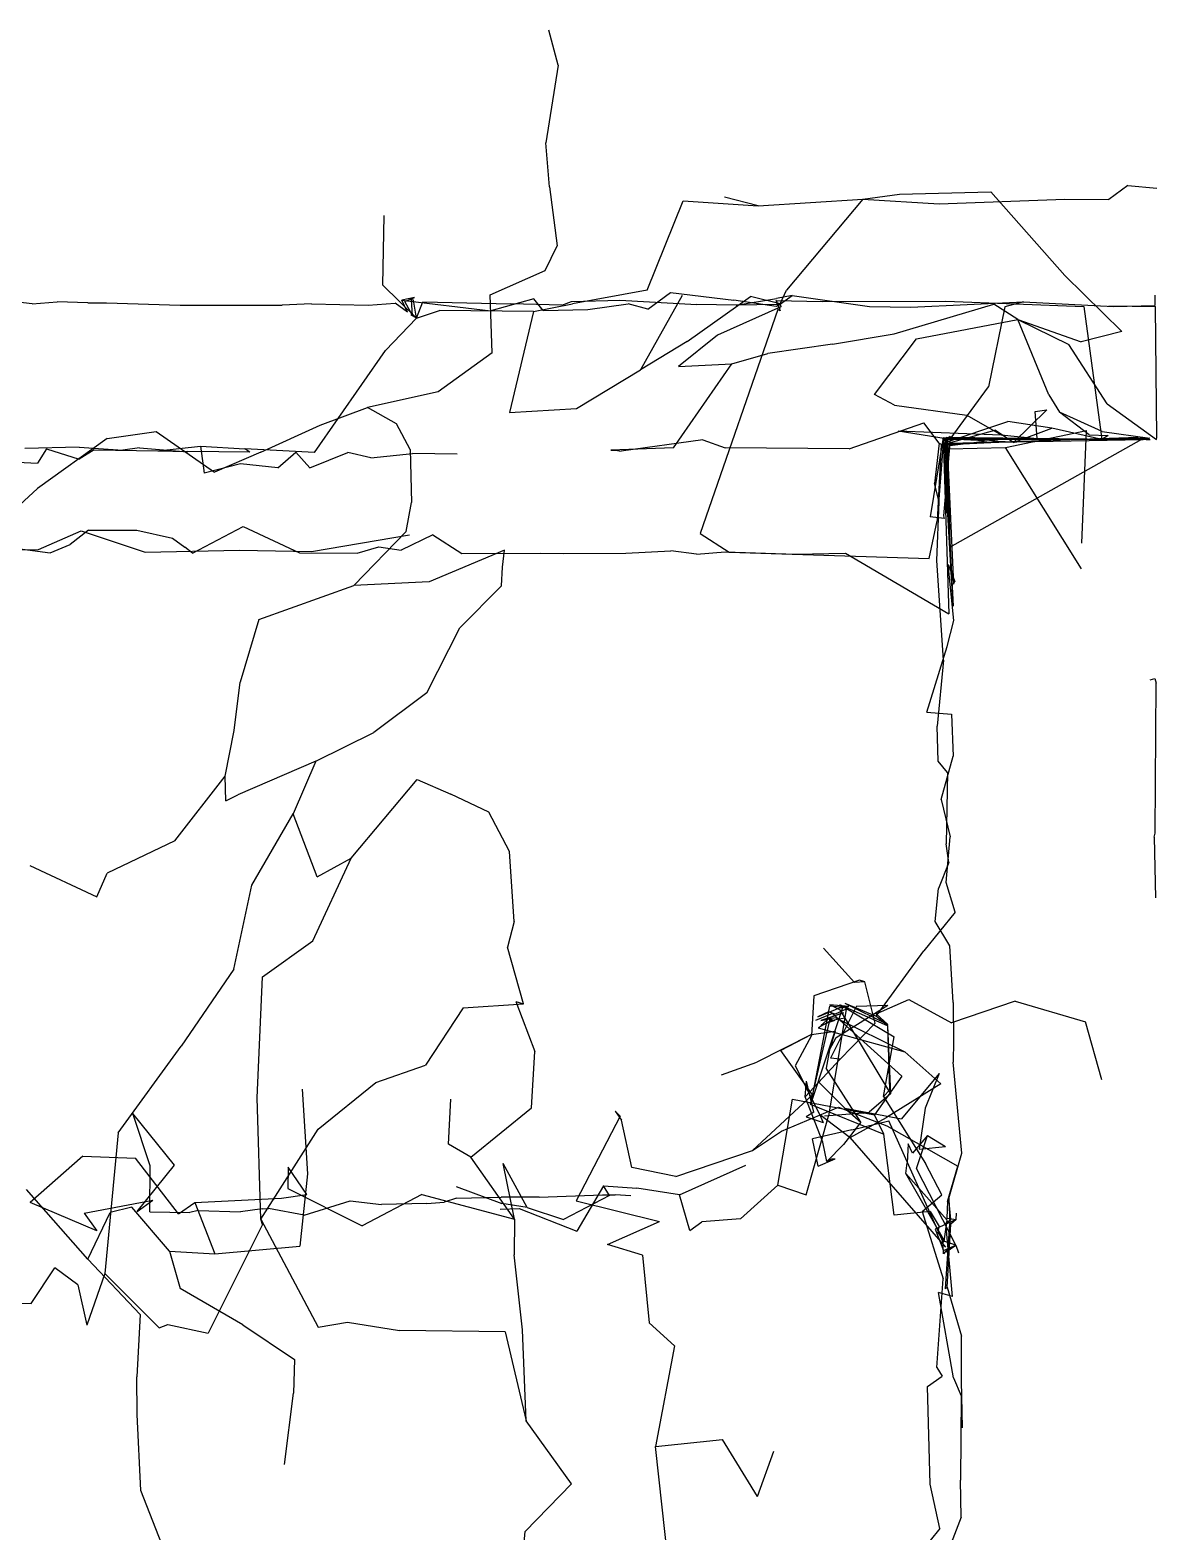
# Model space of a CAD drawing. Extents: x -23.68 to -18.89, y 7.35 to 15.59.
# Drawn here: x -21.396 to -18.888, y 12.233 to 15.575 of the extents above; entities that cross this region are included whole.
import ezdxf

# ---------------------------------------------------------------- set-up
doc = ezdxf.new("R2010")
doc.units = 0

msp = doc.modelspace()

# ---------------------------------------------------------------- linework, layer by layer
at = {"layer": 'SKELETON'}
for p, q in [((-20.221001, 15.497, 2.877), (-20.242001, 15.575, 2.823)), ((-20.221001, 15.497, 2.877), (-20.247999, 15.324, 2.844)), ((-20.24, 15.226, 2.833), (-20.247999, 15.324, 2.844)), ((-20.24, 15.226, 2.833), (-20.223, 15.095, 2.828)), ((-19.542999, 15.199, -1.509), (-19.461, 15.21, -1.522)), ((-19.461, 15.21, -1.522), (-19.257999, 15.215, -1.527)), ((-19.093, 15.029, -1.487), (-19.257999, 15.215, -1.527)), ((-18.952999, 15.229, -1.531), (-18.995001, 15.198, -1.501)), ((-18.952999, 15.229, -1.531), (-18.888, 15.223, -1.529)), ((-20.023001, 14.996, -1.501), (-19.943001, 15.195, -1.561)), ((-19.943001, 15.195, -1.561), (-19.775999, 15.184, -1.509)), ((-19.775999, 15.184, -1.509), (-19.851, 15.203, -1.557)), ((-19.775999, 15.184, -1.509), (-19.542999, 15.199, -1.509)), ((-19.542999, 15.199, -1.509), (-19.712999, 14.996, -1.498)), ((-19.542999, 15.199, -1.509), (-19.372999, 15.188, -1.507)), ((-19.372999, 15.188, -1.507), (-19.093, 15.199, -1.5)), ((-19.093, 15.199, -1.5), (-18.995001, 15.198, -1.501)), ((-20.611, 15.007, -1.507), (-20.608, 15.162, -1.51)), ((-20.25, 15.04, 2.855), (-20.223, 15.095, 2.828)), ((-20.372, 14.986, 2.921), (-20.25, 15.04, 2.855)), ((-20.611, 15.007, -1.507), (-20.535999, 14.934, -1.239)), ((-19.093, 15.029, -1.487), (-18.966, 14.904, -1.49)), ((-20.541, 14.98, -0.636), (-20.569, 14.974, -0.508)), ((-20.556, 14.947, -0.42), (-20.569, 14.974, -0.508)), ((-20.569, 14.974, -0.508), (-20.371, 14.95, -0.352)), ((-20.562, 14.971, -0.674), (-20.541, 14.98, -0.636)), ((-20.545, 14.94, -0.751), (-20.547001, 14.975, -0.88)), ((-20.542999, 14.974, -0.948), (-20.547001, 14.975, -0.88)), ((-20.535999, 14.934, -1.239), (-20.542999, 14.974, -0.948)), ((-20.368, 14.857, 2.921), (-20.372, 14.986, 2.921)), ((-20.275, 14.977, -0.361), (-20.371, 14.95, -0.352)), ((-20.254, 14.951, -0.351), (-20.275, 14.977, -0.361)), ((-20.191, 14.971, -0.843), (-20.084, 14.974, -0.852)), ((-20.023001, 14.996, -1.501), (-20.188999, 14.966, -1.493)), ((-20.084, 14.974, -0.852), (-19.912001, 14.964, -0.826)), ((-19.945, 14.984, -1.5), (-20.038, 14.819, -1.483)), ((-20.021, 14.954, -0.342), (-19.971001, 14.991, -0.331)), ((-19.971001, 14.991, -0.331), (-19.83, 14.974, -0.317)), ((-19.934, 14.882, -1.482), (-19.792999, 14.982, -1.482)), ((-19.736, 14.96, -0.325), (-19.83, 14.974, -0.317)), ((-19.825001, 14.963, -0.826), (-19.735001, 14.978, -0.659)), ((-19.726999, 14.966, -1.325), (-19.792999, 14.982, -1.482)), ((-19.733, 14.964, -1.07), (-19.736, 14.973, -0.883)), ((-19.736, 14.973, -0.883), (-19.726999, 14.95, -0.794)), ((-19.736, 14.973, -0.883), (-19.632999, 14.971, -0.824)), ((-19.700001, 14.984, -0.497), (-19.735001, 14.978, -0.659)), ((-19.731001, 14.962, -0.369), (-19.700001, 14.984, -0.497)), ((-19.726999, 14.966, -1.325), (-19.712999, 14.996, -1.498)), ((-19.700001, 14.984, -0.497), (-19.528, 14.96, -0.348)), ((-18.893, 14.985, -0.314), (-18.893, 14.962, -0.326)), ((-21.392, 14.966, -0.53), (-21.437, 14.971, -0.523)), ((-21.392, 14.966, -0.53), (-21.336, 14.97, -0.522)), ((-21.268, 14.968, -0.523), (-21.336, 14.97, -0.522)), ((-21.268, 14.968, -0.523), (-21.226, 14.968, -0.527)), ((-21.226, 14.968, -0.527), (-21.062, 14.963, -0.508)), ((-21.062, 14.963, -0.508), (-20.995001, 14.963, -0.502)), ((-20.995001, 14.963, -0.502), (-20.834999, 14.963, -0.469)), ((-20.77, 14.966, -0.469), (-20.834999, 14.963, -0.469)), ((-20.77, 14.966, -0.469), (-20.643999, 14.963, -0.442)), ((-20.643999, 14.963, -0.442), (-20.584, 14.967, -0.395)), ((-20.556, 14.947, -0.42), (-20.584, 14.967, -0.395)), ((-20.545, 14.94, -0.751), (-20.562, 14.971, -0.674)), ((-20.535999, 14.934, -1.239), (-20.549, 14.941, -1.094)), ((-20.535999, 14.934, -1.239), (-20.521999, 14.97, -1.04)), ((-20.535999, 14.934, -1.239), (-20.485001, 14.951, -1.503)), ((-20.521999, 14.97, -1.04), (-20.326, 14.966, -0.853)), ((-20.275999, 14.949, -1.492), (-20.485001, 14.951, -1.503)), ((-20.275999, 14.949, -1.492), (-20.329, 14.724, -1.483)), ((-20.212999, 14.963, -0.83), (-20.326, 14.966, -0.853)), ((-20.275999, 14.949, -1.492), (-20.188999, 14.966, -1.493)), ((-20.254, 14.951, -0.351), (-20.155001, 14.953, -0.352)), ((-20.212999, 14.963, -0.83), (-20.191, 14.971, -0.843)), ((-20.155001, 14.953, -0.352), (-20.065001, 14.966, -0.322)), ((-20.021, 14.954, -0.342), (-20.065001, 14.966, -0.322)), ((-19.825001, 14.963, -0.826), (-19.912001, 14.964, -0.826)), ((-19.732, 14.953, -0.658), (-19.905001, 14.455, -0.597)), ((-19.725, 14.959, -1.422), (-19.865999, 14.896, -1.495)), ((-19.733, 14.964, -1.07), (-19.825001, 14.963, -0.826)), ((-19.731001, 14.962, -0.369), (-19.736, 14.96, -0.325)), ((-19.726999, 14.966, -1.325), (-19.733, 14.964, -1.07)), ((-19.726999, 14.955, -1.178), (-19.733, 14.964, -1.07)), ((-19.726999, 14.95, -0.794), (-19.732, 14.953, -0.658)), ((-19.726999, 14.966, -1.325), (-19.725, 14.959, -1.422)), ((-19.632999, 14.971, -0.824), (-19.358, 14.972, -0.822)), ((-19.528, 14.96, -0.348), (-19.436001, 14.958, -0.34)), ((-19.473, 14.899, -1.48), (-19.250999, 14.965, -1.491)), ((-19.436001, 14.958, -0.34), (-19.184999, 14.97, -0.318)), ((-19.358, 14.972, -0.822), (-19.051001, 14.96, -0.827)), ((-19.226999, 14.959, -0.339), (-19.263, 14.781, -0.382)), ((-19.198, 14.931, -1.483), (-19.250999, 14.965, -1.491)), ((-19.184999, 14.97, -0.318), (-19.226999, 14.959, -0.339)), ((-19.184999, 14.97, -0.318), (-18.985001, 14.96, -0.333)), ((-19.051001, 14.96, -0.827), (-19.011, 14.664, -0.818)), ((-18.995001, 14.961, -0.824), (-18.891001, 14.96, -0.825)), ((-18.985001, 14.96, -0.333), (-18.893, 14.962, -0.326)), ((-18.888, 14.668, -0.992), (-18.891001, 14.96, -0.825)), ((-20.535999, 14.934, -1.239), (-20.605, 14.862, -1.489)), ((-19.423, 14.888, -1.487), (-19.198, 14.931, -1.483)), ((-19.129, 14.763, -1.452), (-19.198, 14.931, -1.483)), ((-19.198, 14.931, -1.483), (-19.084, 14.875, -1.486)), ((-19.198, 14.931, -1.483), (-19.056999, 14.881, -1.481)), ((-19.934, 14.882, -1.482), (-20.038, 14.819, -1.483)), ((-19.865999, 14.896, -1.495), (-19.952999, 14.826, -1.485)), ((-19.610001, 14.876, -1.475), (-19.754, 14.855, -1.48)), ((-19.610001, 14.876, -1.475), (-19.473, 14.899, -1.48)), ((-19.517, 14.764, -1.446), (-19.423, 14.888, -1.487)), ((-18.999001, 14.743, -1.434), (-19.084, 14.875, -1.486)), ((-18.966, 14.904, -1.49), (-19.056999, 14.881, -1.481)), ((-20.763, 14.635, -1.503), (-20.605, 14.862, -1.489)), ((-20.368, 14.857, 2.921), (-20.488001, 14.77, 3.049)), ((-19.834, 14.832, -1.486), (-19.754, 14.855, -1.48)), ((-20.18, 14.733, -1.483), (-20.038, 14.819, -1.483)), ((-19.964001, 14.645, -1.451), (-19.834, 14.832, -1.486)), ((-19.952999, 14.826, -1.485), (-19.834, 14.832, -1.486)), ((-19.348, 14.665, -0.242), (-19.263, 14.781, -0.382)), ((-20.488001, 14.77, 3.049), (-20.645, 14.735, 3.114)), ((-19.472, 14.74, -1.46), (-19.517, 14.764, -1.446)), ((-19.472, 14.74, -1.46), (-19.311001, 14.718, -1.426)), ((-19.129, 14.763, -1.452), (-19.105, 14.725, -1.278)), ((-18.999001, 14.743, -1.434), (-18.889, 14.664, -1.263)), ((-20.750999, 14.696, 3.11), (-20.645, 14.735, 3.114)), ((-20.580999, 14.699, 3.051), (-20.645, 14.735, 3.114)), ((-20.329, 14.724, -1.483), (-20.18, 14.733, -1.483)), ((-19.311001, 14.718, -1.426), (-19.235001, 14.674, -1.375)), ((-19.207001, 14.657, -0.862), (-19.132999, 14.73, -1.027)), ((-19.159, 14.726, -1.133), (-19.132999, 14.73, -1.027)), ((-19.155001, 14.666, -1.238), (-19.159, 14.726, -1.133)), ((-19.039, 14.674, -1.188), (-19.105, 14.725, -1.278)), ((-19.01, 14.682, -1.208), (-19.105, 14.725, -1.278)), ((-21.225, 14.666, 3.228), (-21.115999, 14.682, 3.213)), ((-21.115999, 14.682, 3.213), (-20.986, 14.591, 3.189)), ((-20.882999, 14.636, 3.18), (-20.750999, 14.696, 3.11)), ((-20.549999, 14.642, 3.053), (-20.580999, 14.699, 3.051)), ((-19.573, 14.643, -1.121), (-19.407, 14.701, -0.979)), ((-19.464001, 14.683, -1.443), (-19.235001, 14.674, -1.375)), ((-19.464001, 14.683, -1.443), (-19.357, 14.666, -1.32)), ((-19.372999, 14.656, -0.98), (-19.407, 14.701, -0.979)), ((-19.365999, 14.652, -0.802), (-19.249001, 14.685, -0.759)), ((-19.364, 14.656, -0.485), (-19.219999, 14.704, -0.608)), ((-19.207001, 14.657, -0.862), (-19.249001, 14.685, -0.759)), ((-19.235001, 14.674, -1.375), (-19.155001, 14.666, -1.238)), ((-19.225, 14.646, 4.003), (-19.045, 14.684, 4.043)), ((-19.122, 14.689, -0.762), (-19.219999, 14.704, -0.608)), ((-19.207001, 14.657, -0.862), (-19.122, 14.689, -0.762)), ((-19.011, 14.664, -0.818), (-19.122, 14.689, -0.762)), ((-19.055, 14.433, 4.533), (-19.045, 14.684, 4.043)), ((-19.039, 14.674, -1.188), (-18.997, 14.673, -1.049)), ((-18.997, 14.673, -1.049), (-19.011, 14.664, -0.818)), ((-19.01, 14.682, -1.208), (-18.903999, 14.667, -0.992)), ((-21.287001, 14.647, -1.498), (-21.408001, 14.644, -1.478)), ((-21.225, 14.666, 3.228), (-21.379999, 14.555, 3.236)), ((-21.360001, 14.643, -1.127), (-21.379999, 14.611, -1.119)), ((-21.360001, 14.643, -1.127), (-21.287001, 14.62, -1.118)), ((-21.287001, 14.647, -1.498), (-21.190001, 14.64, -1.48)), ((-21.254, 14.641, -1.138), (-21.287001, 14.62, -1.118)), ((-21.254, 14.641, -1.138), (-21.112, 14.639, -1.126)), ((-21.153, 14.645, -1.497), (-21.190001, 14.64, -1.48)), ((-21.153, 14.645, -1.497), (-21.055, 14.637, -1.471)), ((-21.112, 14.639, -1.126), (-21.017, 14.649, -1.15)), ((-21.112, 14.639, -1.126), (-21.045, 14.637, -1.482)), ((-21.017, 14.649, -1.15), (-21.009001, 14.589, -1.118)), ((-21.017, 14.649, -1.15), (-20.917999, 14.643, -1.481)), ((-20.907, 14.636, -1.512), (-20.917999, 14.643, -1.481)), ((-20.763, 14.635, -1.503), (-20.917999, 14.643, -1.481)), ((-20.549999, 14.642, 3.053), (-20.547001, 14.524, 3.072)), ((-19.964001, 14.645, -1.451), (-20.104, 14.64, -1.153)), ((-20.104, 14.64, -1.153), (-20.093, 14.64, -1.153)), ((-20.093, 14.64, -1.153), (-20.080999, 14.638, -1.121)), ((-19.899, 14.663, -1.124), (-20.080999, 14.638, -1.121)), ((-19.899, 14.663, -1.124), (-19.849001, 14.645, -1.138)), ((-19.573, 14.643, -1.121), (-19.849001, 14.645, -1.138)), ((-19.364, 14.668, 0.474), (-19.393, 14.492, 0.007)), ((-19.372999, 14.656, -0.98), (-19.382999, 14.566, -1.124)), ((-19.364, 14.656, -0.485), (-19.377001, 14.483, -0.392)), ((-19.368, 14.652, -0.391), (-19.377001, 14.483, -0.392)), ((-19.372999, 14.656, -0.98), (-19.365999, 14.652, -0.802)), ((-19.368, 14.652, -0.391), (-19.226, 14.659, -0.374)), ((-19.364, 14.668, 0.474), (-19.365, 14.661, 0.841)), ((-19.362, 14.667, 1.645), (-19.365, 14.665, 1.757)), ((-19.365, 14.665, 1.757), (-19.364, 14.656, 1.891)), ((-19.364, 14.668, 0.474), (-19.351, 14.276, 0.142)), ((-19.364, 14.668, 0.474), (-18.903, 14.664, 0.909)), ((-19.364, 14.668, 0.474), (-19.357, 14.5, 0.229)), ((-19.364, 14.666, 1.588), (-19.362, 14.667, 1.645)), ((-19.364, 14.656, 1.891), (-19.362, 14.654, 2.058)), ((-19.348, 14.665, -0.242), (-19.363001, 14.494, -0.135)), ((-19.363001, 14.664, 2.72), (-18.922001, 14.665, 2.657)), ((-19.341999, 14.293, 2.468), (-19.363001, 14.664, 2.72)), ((-19.363001, 14.663, 0.208), (-19.357, 14.5, 0.229)), ((-19.362, 14.654, 2.058), (-18.93, 14.669, 1.868)), ((-19.362, 14.667, 1.645), (-18.906, 14.665, 1.246)), ((-19.362, 14.654, 2.058), (-19.360001, 14.651, 2.178)), ((-19.357, 14.658, 3.23), (-19.361, 14.663, 3.36)), ((-19.361, 14.663, 3.36), (-19.356001, 14.661, 3.448)), ((-19.360001, 14.651, 2.178), (-19.356001, 14.669, 2.261)), ((-19.360001, 14.656, 2.391), (-18.919001, 14.664, 2.254)), ((-19.360001, 14.656, 2.391), (-19.341999, 14.293, 2.468)), ((-19.358, 14.664, 2.971), (-19.348, 14.671, 3.108)), ((-19.358, 14.664, 2.971), (-19.349001, 14.424, 2.829)), ((-19.348, 14.671, 3.108), (-19.357, 14.658, 3.23)), ((-19.356001, 14.669, 2.261), (-18.919001, 14.664, 2.254)), ((-19.356001, 14.661, 3.448), (-19.355, 14.65, 3.565)), ((-19.355, 14.65, 3.565), (-19.219, 14.667, 3.316)), ((-19.355, 14.65, 3.565), (-19.351, 14.643, 3.912)), ((-19.355, 14.65, 3.565), (-19.341, 14.342, 3.5)), ((-19.354, 14.666, 2.86), (-19.349001, 14.424, 2.829)), ((-19.351, 14.643, 3.912), (-19.225, 14.646, 4.003)), ((-19.349001, 14.424, 2.829), (-18.922001, 14.665, 2.657)), ((-19.226, 14.659, -0.374), (-19.348, 14.665, -0.242)), ((-19.056, 14.376, 4.129), (-19.225, 14.646, 4.003)), ((-18.903999, 14.667, -0.992), (-19.011, 14.664, -0.818)), ((-18.912001, 14.664, 0.973), (-18.903, 14.664, 0.909)), ((-18.889, 14.664, -1.263), (-18.888, 14.668, -0.992)), ((-21.476, 14.616, -1.119), (-21.379999, 14.611, -1.119)), ((-21.055, 14.637, -1.471), (-21.045, 14.637, -1.482)), ((-20.907, 14.636, -1.512), (-21.045, 14.637, -1.482)), ((-20.927999, 14.61, -1.118), (-21.009001, 14.589, -1.118)), ((-20.882999, 14.636, 3.18), (-20.986, 14.591, 3.189)), ((-20.844999, 14.601, -1.112), (-20.927999, 14.61, -1.118)), ((-20.844999, 14.601, -1.112), (-20.805, 14.636, -1.131)), ((-20.805, 14.636, -1.131), (-20.774, 14.601, -1.118)), ((-20.774, 14.601, -1.118), (-20.688999, 14.635, -1.143)), ((-20.638, 14.623, -1.112), (-20.688999, 14.635, -1.143)), ((-20.638, 14.623, -1.112), (-20.545, 14.633, -1.123)), ((-20.445999, 14.631, -1.138), (-20.545, 14.633, -1.123)), ((-21.518, 14.428, 3.228), (-21.379999, 14.555, 3.236)), ((-19.372999, 14.525, -1.111), (-19.382999, 14.566, -1.124)), ((-20.559, 14.459, 3.084), (-20.547001, 14.524, 3.072)), ((-19.378, 14.395, -1.117), (-19.372999, 14.525, -1.111)), ((-19.395, 14.399, -0.464), (-19.377001, 14.483, -0.392)), ((-19.362, 14.488, -0.039), (-19.393, 14.492, 0.007)), ((-19.363001, 14.494, -0.135), (-19.362, 14.488, -0.039)), ((-21.378, 14.419, -0.597), (-21.283001, 14.461, -0.565)), ((-21.266001, 14.462, -0.02), (-21.306999, 14.43, -0.057)), ((-21.283001, 14.461, -0.565), (-21.139999, 14.413, -0.584)), ((-21.266001, 14.462, -0.02), (-21.159, 14.462, -0.033)), ((-21.159, 14.462, -0.033), (-21.079, 14.444, -0.052)), ((-21.079, 14.444, -0.052), (-21.052, 14.424, -0.055)), ((-21.035, 14.411, -0.023), (-20.922001, 14.47, -0.032)), ((-20.922001, 14.47, -0.032), (-20.797001, 14.412, -0.037)), ((-20.77, 14.415, -0.594), (-20.552, 14.452, -0.556)), ((-20.559, 14.459, 3.084), (-20.676001, 14.339, 3.125)), ((-20.5, 14.452, -0.006), (-20.57, 14.418, -0.052)), ((-20.5, 14.452, -0.006), (-20.434999, 14.41, -0.031)), ((-19.905001, 14.455, -0.597), (-19.84, 14.413, -0.57)), ((-21.521999, 14.418, -0.595), (-21.378, 14.419, -0.597)), ((-21.500999, 14.431, -0.058), (-21.351999, 14.412, -0.025)), ((-21.351999, 14.412, -0.025), (-21.306999, 14.43, -0.057)), ((-21.139999, 14.413, -0.584), (-20.93, 14.418, -0.595)), ((-21.035, 14.411, -0.023), (-21.052, 14.424, -0.055)), ((-20.93, 14.418, -0.595), (-20.77, 14.415, -0.594)), ((-20.797001, 14.412, -0.037), (-20.667999, 14.411, -0.038)), ((-20.667999, 14.411, -0.038), (-20.620001, 14.425, -0.056)), ((-20.620001, 14.425, -0.056), (-20.57, 14.418, -0.052)), ((-20.34, 14.418, 2.985), (-20.507999, 14.347, 3.062)), ((-20.434999, 14.41, -0.031), (-20.261, 14.411, -0.024)), ((-20.344999, 14.38, 2.916), (-20.34, 14.418, 2.985)), ((-20.261, 14.411, -0.024), (-20.209999, 14.41, -0.039)), ((-20.209999, 14.41, -0.039), (-20.07, 14.411, -0.023)), ((-20.07, 14.411, -0.023), (-19.969999, 14.416, -0.052)), ((-19.913, 14.409, -0.031), (-19.969999, 14.416, -0.052)), ((-19.913, 14.409, -0.031), (-19.849001, 14.414, -0.052)), ((-19.849001, 14.414, -0.052), (-19.691999, 14.409, -0.031)), ((-19.84, 14.413, -0.57), (-19.395, 14.399, -0.464)), ((-19.691999, 14.409, -0.031), (-19.580999, 14.411, -0.022)), ((-19.580999, 14.411, -0.022), (-19.351, 14.276, 0.142)), ((-20.347, 14.338, 2.917), (-20.344999, 14.38, 2.916)), ((-19.363001, 14.173, -1.112), (-19.378, 14.395, -1.117)), ((-19.34, 14.261, 3.989), (-19.353001, 14.386, 4.013)), ((-19.353001, 14.386, 4.013), (-19.337999, 14.348, 3.886)), ((-20.886999, 14.263, 3.189), (-20.676001, 14.339, 3.125)), ((-20.507999, 14.347, 3.062), (-20.676001, 14.339, 3.125)), ((-20.347, 14.338, 2.917), (-20.440001, 14.245, 3.045)), ((-19.341, 14.342, 3.5), (-19.337999, 14.348, 3.886)), ((-20.886999, 14.263, 3.189), (-20.929001, 14.124, 3.204)), ((-20.513, 14.1, 3.066), (-20.440001, 14.245, 3.045)), ((-19.355, 14.203, 4.012), (-19.34, 14.261, 3.989)), ((-19.4, 14.057, 4.01), (-19.355, 14.203, 4.012)), ((-19.363001, 14.173, -1.112), (-19.377001, 14.026, -1.114)), ((-20.941999, 14.016, 3.199), (-20.929001, 14.124, 3.204)), ((-18.903, 14.129, -1.463), (-18.893, 14.132, -1.383)), ((-18.893, 14.132, -1.383), (-18.889999, 14.122, -1.301)), ((-18.892, 13.788, -1.237), (-18.889999, 14.122, -1.301)), ((-20.513, 14.1, 3.066), (-20.631001, 14.012, 3.111)), ((-19.4, 14.057, 4.01), (-19.344999, 14.053, 4.013)), ((-19.344999, 14.053, 4.013), (-19.341999, 13.959, 3.833)), ((-20.962, 13.915, 3.202), (-20.941999, 14.016, 3.199)), ((-20.76, 13.948, 3.156), (-20.631001, 14.012, 3.111)), ((-19.375, 13.948, -1.114), (-19.377001, 14.026, -1.114)), ((-20.76, 13.948, 3.156), (-20.934, 13.873, 3.196)), ((-20.76, 13.948, 3.156), (-20.811001, 13.831, 3.169)), ((-19.354, 13.923, -1.096), (-19.375, 13.948, -1.114)), ((-19.368, 13.863, 4.025), (-19.341999, 13.959, 3.833)), ((-21.073999, 13.771, 3.254), (-20.962, 13.915, 3.202)), ((-20.961, 13.86, 3.204), (-20.962, 13.915, 3.202)), ((-20.681999, 13.732, 3.136), (-20.535, 13.907, 3.077)), ((-20.535, 13.907, 3.077), (-20.459999, 13.875, 3.058)), ((-19.354, 13.923, -1.096), (-19.357, 13.764, -1.11)), ((-20.961, 13.86, 3.204), (-20.934, 13.873, 3.196)), ((-20.375, 13.835, 3.002), (-20.459999, 13.875, 3.058)), ((-19.368, 13.863, 4.025), (-19.348, 13.78, 3.8)), ((-20.903, 13.672, 3.18), (-20.811001, 13.831, 3.169)), ((-20.757, 13.691, 3.113), (-20.811001, 13.831, 3.169)), ((-20.329, 13.747, 2.924), (-20.375, 13.835, 3.002)), ((-21.073999, 13.771, 3.254), (-21.225, 13.699, 3.19)), ((-19.357, 13.678, 4.021), (-19.348, 13.78, 3.8)), ((-18.893999, 13.779, -1.237), (-18.892, 13.788, -1.237)), ((-18.893999, 13.779, -1.237), (-18.891001, 13.644, -1.455)), ((-20.319, 13.591, 2.881), (-20.329, 13.747, 2.924)), ((-19.351, 13.723, -1.101), (-19.357, 13.764, -1.11)), ((-21.396999, 13.716, 3.248), (-21.247999, 13.646, 3.232)), ((-20.767, 13.548, 3.155), (-20.681999, 13.732, 3.136)), ((-20.757, 13.691, 3.113), (-20.681999, 13.732, 3.136)), ((-19.351, 13.723, -1.101), (-19.374001, 13.665, -1.113)), ((-21.247999, 13.646, 3.232), (-21.225, 13.699, 3.19)), ((-20.943001, 13.485, 3.202), (-20.903, 13.672, 3.18)), ((-19.337, 13.612, 3.941), (-19.357, 13.678, 4.021)), ((-19.382, 13.591, -1.113), (-19.374001, 13.665, -1.113)), ((-19.337, 13.612, 3.941), (-19.407, 13.526, 4.011)), ((-20.319, 13.591, 2.881), (-20.334, 13.534, 2.912)), ((-19.349001, 13.537, -1.108), (-19.382, 13.591, -1.113)), ((-20.879, 13.468, 3.181), (-20.767, 13.548, 3.155)), ((-19.341999, 13.411, -1.066), (-19.349001, 13.537, -1.108)), ((-20.298, 13.408, 2.968), (-20.334, 13.534, 2.912)), ((-19.561001, 13.456, 0.825), (-19.629999, 13.532, 0.756)), ((-19.513, 13.381, 4.118), (-19.407, 13.526, 4.011)), ((-20.943001, 13.485, 3.202), (-21.059999, 13.314, 3.213)), ((-20.891001, 13.199, 3.181), (-20.879, 13.468, 3.181)), ((-19.549999, 13.461, 0.928), (-19.652, 13.426, 1.041)), ((-19.538, 13.457, 0.747), (-19.561001, 13.456, 0.825)), ((-19.538, 13.457, 0.747), (-19.549999, 13.461, 0.928)), ((-19.514999, 13.365, 0.665), (-19.538, 13.457, 0.747)), ((-20.431999, 13.399, 3.033), (-20.298, 13.408, 2.968)), ((-20.315001, 13.413, 2.896), (-20.273001, 13.302, 2.963)), ((-20.315001, 13.413, 2.896), (-20.298, 13.408, 2.968)), ((-19.658001, 13.187, 3.699), (-19.615999, 13.403, 3.726)), ((-19.652, 13.426, 1.041), (-19.657, 13.338, 1.242)), ((-19.573999, 13.402, 3.328), (-19.615999, 13.406, 3.449)), ((-19.594, 13.395, 3.474), (-19.615999, 13.406, 3.449)), ((-19.583, 13.4, 3.806), (-19.615999, 13.403, 3.726)), ((-19.556999, 13.403, 0.229), (-19.615, 13.287, 0.396)), ((-19.601999, 13.333, 0.055), (-19.487, 13.405, 0.166)), ((-19.594999, 13.399, 3.227), (-19.573999, 13.402, 3.328)), ((-19.488001, 13.359, 3.466), (-19.594, 13.406, 3.615)), ((-19.594, 13.406, 3.615), (-19.587, 13.4, 3.643)), ((-19.583, 13.41, 4.204), (-19.487, 13.362, 4.277)), ((-19.583, 13.41, 4.204), (-19.513, 13.381, 4.118)), ((-19.556999, 13.403, 0.229), (-19.487, 13.405, 0.166)), ((-19.513, 13.386, 4.326), (-19.440001, 13.418, 4.4)), ((-19.440001, 13.418, 4.4), (-19.344999, 13.366, 4.515)), ((-19.204, 13.414, 4.429), (-19.344999, 13.366, 4.515)), ((-19.341999, 13.411, -1.066), (-19.341, 13.326, -1.002)), ((-19.204, 13.414, 4.429), (-19.047001, 13.368, 4.521)), ((-20.431999, 13.399, 3.033), (-20.516001, 13.272, 3.093)), ((-19.615999, 13.375, 2.396), (-19.66, 13.185, 2.492)), ((-19.658001, 13.187, 3.699), (-19.587, 13.4, 3.643)), ((-19.610001, 13.387, 2.606), (-19.648001, 13.371, 2.777)), ((-19.643, 13.379, 3.095), (-19.594999, 13.399, 3.227)), ((-19.618999, 13.39, 3.04), (-19.643, 13.379, 3.095)), ((-19.615, 13.37, 1.443), (-19.642, 13.355, 1.541)), ((-19.586, 13.388, 2.267), (-19.636, 13.371, 2.304)), ((-19.615999, 13.378, 2.021), (-19.636, 13.36, 1.992)), ((-19.636, 13.371, 2.304), (-19.615999, 13.375, 2.396)), ((-19.606001, 13.371, 1.862), (-19.636, 13.36, 1.992)), ((-19.58, 13.396, 2.869), (-19.618999, 13.158, 2.92)), ((-19.604, 13.385, 2.972), (-19.618999, 13.39, 3.04)), ((-19.603001, 13.377, 1.648), (-19.617001, 13.375, 1.828)), ((-19.617001, 13.375, 1.828), (-19.606001, 13.371, 1.862)), ((-19.615999, 13.378, 2.021), (-19.6, 13.384, 2.15)), ((-19.583, 13.376, 1.278), (-19.615, 13.37, 1.443)), ((-19.610001, 13.387, 2.606), (-19.455999, 13.247, 2.604)), ((-19.58, 13.396, 2.869), (-19.604, 13.385, 2.972)), ((-19.603001, 13.377, 1.648), (-19.448999, 13.301, 1.637)), ((-19.6, 13.384, 2.15), (-19.586, 13.388, 2.267)), ((-19.594, 13.395, 3.474), (-19.481001, 13.208, 3.473)), ((-19.583, 13.4, 3.806), (-19.473, 13.335, 3.823)), ((-19.487, 13.362, 4.277), (-19.513, 13.386, 4.326)), ((-19.487, 13.359, 4.053), (-19.513, 13.381, 4.118)), ((-19.011, 13.239, 4.517), (-19.047001, 13.368, 4.521)), ((-19.657, 13.34, -0.26), (-19.778999, 13.278, -0.403)), ((-19.657, 13.34, -0.26), (-19.725, 13.304, -0.392)), ((-19.657, 13.338, 1.242), (-19.693001, 13.27, 1.317)), ((-19.657, 13.34, -0.26), (-19.604, 13.347, -0.103)), ((-19.642, 13.355, 1.541), (-19.448999, 13.301, 1.637)), ((-19.604, 13.347, -0.103), (-19.617001, 13.306, -0.044)), ((-19.593, 13.285, 0.537), (-19.514999, 13.365, 0.665)), ((-19.497, 13.202, 3.986), (-19.473, 13.335, 3.823)), ((-19.488001, 13.359, 3.466), (-19.481001, 13.208, 3.473)), ((-19.483, 13.217, 3.971), (-19.487, 13.359, 4.053)), ((-21.200001, 13.121, 3.234), (-21.059999, 13.314, 3.213)), ((-20.280001, 13.177, 2.975), (-20.273001, 13.302, 2.963)), ((-19.655001, 13.206, -0.52), (-19.725, 13.304, -0.392)), ((-19.617001, 13.306, -0.044), (-19.624001, 13.265, 0.049)), ((-19.617001, 13.306, -0.044), (-19.601999, 13.333, 0.055)), ((-19.341, 13.326, -1.002), (-19.341999, 13.278, -0.996)), ((-20.627001, 13.233, 3.11), (-20.516001, 13.272, 3.093)), ((-19.857, 13.25, -0.509), (-19.778999, 13.278, -0.403)), ((-19.693001, 13.27, 1.317), (-19.639, 13.163, 1.409)), ((-19.593, 13.285, 0.537), (-19.671, 13.201, 0.712)), ((-19.593, 13.285, 0.537), (-19.615, 13.287, 0.396)), ((-19.368999, 13.23, 1.65), (-19.448999, 13.301, 1.637)), ((-19.322001, 13.076, -0.828), (-19.341999, 13.278, -0.996)), ((-19.671, 13.201, 0.712), (-19.667999, 13.236, 0.86)), ((-19.652, 13.167, 1.005), (-19.667999, 13.236, 0.86)), ((-19.547001, 13.145, 0.172), (-19.624001, 13.265, 0.049)), ((-19.455999, 13.247, 2.604), (-19.517, 13.161, 2.592)), ((-19.372999, 13.253, 0.096), (-19.457001, 13.152, -0.037)), ((-19.372999, 13.253, 0.096), (-19.403999, 13.176, 0.219)), ((-20.791, 13.218, 2.11), (-20.778999, 13.03, 2.252)), ((-20.754999, 13.129, 3.163), (-20.627001, 13.233, 3.11)), ((-19.655001, 13.206, -0.52), (-19.788, 13.082, -0.364)), ((-19.632, 13.1, 0.678), (-19.671, 13.201, 0.712)), ((-19.639999, 13.233, -0.087), (-19.583, 13.176, -0.002)), ((-19.481001, 13.208, 3.473), (-19.528999, 13.167, 3.43)), ((-19.483, 13.217, 3.971), (-19.497, 13.202, 3.986)), ((-19.497, 13.202, 3.986), (-19.403, 13.053, 4.009)), ((-19.368999, 13.23, 1.65), (-19.49, 13.155, 1.639)), ((-20.882999, 12.929, 3.181), (-20.891001, 13.199, 3.181)), ((-20.465, 13.096, 3.056), (-20.459999, 13.196, 3.066)), ((-20.415001, 13.067, 3.029), (-20.280001, 13.177, 2.975)), ((-20.083, 13.158, -0.943), (-20.094, 13.169, -0.853)), ((-20.094, 13.169, -0.853), (-20.08, 13.149, -0.757)), ((-19.732, 13.005, 2.716), (-19.698999, 13.196, 2.618)), ((-19.724001, 13.125, -0.295), (-19.597, 13.178, -0.169)), ((-19.698999, 13.196, 2.618), (-19.517, 13.161, 2.592)), ((-19.66, 13.185, 2.492), (-19.496, 13.118, 2.6)), ((-19.597, 13.178, -0.169), (-19.489, 13.137, -0.28)), ((-19.583, 13.176, -0.002), (-19.547001, 13.145, 0.172)), ((-19.583, 13.176, -0.002), (-19.457001, 13.152, -0.037)), ((-19.403999, 13.176, 0.219), (-19.417, 13.085, 0.388)), ((-21.129, 13.048, 1.631), (-21.167999, 13.164, 1.632)), ((-21.075001, 13.049, 1.771), (-21.167999, 13.164, 1.632)), ((-20.083, 13.158, -0.943), (-20.181, 12.97, -0.935)), ((-20.056999, 13.044, -0.548), (-20.08, 13.149, -0.757)), ((-19.652, 13.167, 1.005), (-19.669001, 13.157, 1.242)), ((-19.669001, 12.983, 2.825), (-19.618999, 13.158, 2.92)), ((-19.669001, 13.157, 1.242), (-19.631001, 13.144, 1.318)), ((-19.639, 13.163, 1.409), (-19.570999, 13.111, 1.631)), ((-19.639, 13.163, 1.409), (-19.631001, 13.144, 1.318)), ((-19.542, 13.165, 3.475), (-19.628, 13.158, 3.45)), ((-19.547001, 13.145, 0.172), (-19.586, 13.095, 0.313)), ((-19.570999, 13.111, 1.631), (-19.49, 13.155, 1.639)), ((-19.566999, 13.128, 1.237), (-19.485001, 13.148, 1.251)), ((-19.542, 13.165, 3.475), (-19.528999, 13.167, 3.43)), ((-19.496, 13.118, 2.6), (-19.517, 13.161, 2.592)), ((-19.489, 13.137, -0.28), (-19.330999, 13.047, -0.254)), ((-19.364, 12.878, 1.454), (-19.485001, 13.148, 1.251)), ((-21.200001, 13.121, 3.234), (-21.23, 12.808, 3.252)), ((-20.882999, 12.929, 3.181), (-20.754999, 13.129, 3.163)), ((-19.788, 13.082, -0.364), (-19.724001, 13.125, -0.295)), ((-19.566999, 13.128, 1.237), (-19.655001, 13.108, 1.067)), ((-19.642, 13.047, 0.848), (-19.655001, 13.108, 1.067)), ((-19.358, 12.867, 1.644), (-19.570999, 13.111, 1.631)), ((-19.473, 12.938, 2.6), (-19.496, 13.118, 2.6)), ((-19.399, 13.115, 0.595), (-19.431999, 13.076, 0.748)), ((-19.423, 13.042, 0.452), (-19.399, 13.115, 0.595)), ((-19.399, 13.115, 0.595), (-19.358999, 13.091, 0.446)), ((-21.278999, 13.069, 2.177), (-21.396, 12.966, 2.13)), ((-21.278999, 13.069, 2.177), (-21.162001, 13.065, 2.141)), ((-20.415001, 13.067, 3.029), (-20.465, 13.096, 3.056)), ((-19.959, 13.024, -0.509), (-19.788, 13.082, -0.364)), ((-19.622999, 13.057, 0.497), (-19.632, 13.1, 0.678)), ((-19.622999, 13.057, 0.497), (-19.586, 13.095, 0.313)), ((-19.441999, 13.097, 0.866), (-19.444, 13.054, 0.987)), ((-19.431999, 13.076, 0.748), (-19.441999, 13.097, 0.866)), ((-19.417, 13.085, 0.388), (-19.358999, 13.091, 0.446)), ((-19.351, 12.975, -0.626), (-19.322001, 13.076, -0.828)), ((-21.066, 12.941, 2.256), (-21.162001, 13.065, 2.141)), ((-21.158001, 12.946, 1.895), (-21.075001, 13.049, 1.771)), ((-21.129999, 12.945, 1.637), (-21.129, 13.048, 1.631)), ((-20.822001, 13.045, 2.52), (-20.823, 12.997, 2.628)), ((-20.780001, 12.984, 2.373), (-20.822001, 13.045, 2.52)), ((-20.318001, 12.929, 2.911), (-20.415001, 13.067, 3.029)), ((-20.290001, 12.955, 2.825), (-20.343, 13.053, 2.826)), ((-20.318001, 12.929, 2.911), (-20.343, 13.053, 2.826)), ((-19.959, 13.024, -0.509), (-20.056999, 13.044, -0.548)), ((-19.951, 12.983, 2.758), (-19.802999, 13.049, 2.828)), ((-19.642, 13.047, 0.848), (-19.604, 13.063, 0.707)), ((-19.622999, 13.057, 0.497), (-19.612, 13.063, 0.562)), ((-19.612, 13.063, 0.562), (-19.604, 13.063, 0.707)), ((-19.447001, 13.031, 0.967), (-19.444, 13.054, 0.987)), ((-19.336, 12.871, 0.607), (-19.423, 13.042, 0.452)), ((-19.367001, 12.983, 4.034), (-19.403, 13.053, 4.009)), ((-19.354, 12.968, -0.106), (-19.330999, 13.047, -0.254)), ((-20.778999, 13.03, 2.252), (-20.796, 12.869, 2.239)), ((-20.448, 13.002, 2.72), (-20.346001, 12.964, 2.84)), ((-20.120001, 13.003, 2.709), (-20.179001, 12.902, 2.628)), ((-20.107, 12.982, 2.822), (-20.120001, 13.003, 2.709)), ((-20.120001, 13.003, 2.709), (-20.046, 12.998, 2.702)), ((-19.815001, 12.93, 2.607), (-19.732, 13.005, 2.716)), ((-19.732, 13.005, 2.716), (-19.669001, 12.983, 2.825)), ((-19.360001, 12.879, 0.73), (-19.447001, 13.031, 0.967)), ((-19.447001, 13.031, 0.967), (-19.355, 12.927, 1.294)), ((-21.268, 12.84, 2.57), (-21.403999, 12.995, 2.645)), ((-21.275999, 12.942, 1.997), (-21.122999, 12.971, 2.016)), ((-21.158001, 12.946, 1.895), (-21.122999, 12.971, 2.016)), ((-21.030001, 12.966, 2.28), (-20.837, 12.976, 2.285)), ((-20.837, 12.976, 2.285), (-20.780001, 12.984, 2.373)), ((-20.823, 12.997, 2.628), (-20.657, 12.914, 2.632)), ((-20.785999, 12.938, 1.196), (-20.684, 12.97, 1.078)), ((-20.684, 12.97, 1.078), (-20.614, 12.962, 1.021)), ((-20.524, 12.984, 2.818), (-20.657, 12.914, 2.632)), ((-20.524, 12.984, 2.818), (-20.318001, 12.929, 2.911)), ((-20.513, 12.964, 0.927), (-20.475, 12.967, 0.887)), ((-20.447001, 12.976, 0.864), (-20.475, 12.967, 0.887)), ((-20.447001, 12.976, 0.864), (-20.348, 12.978, 0.792)), ((-20.263, 12.978, 0.742), (-20.348, 12.978, 0.792)), ((-20.263, 12.978, 0.742), (-20.122, 12.983, 0.691)), ((-20.107, 12.982, 2.822), (-20.209, 12.928, 2.922)), ((-20.181, 12.97, -0.935), (-19.995001, 12.924, -0.895)), ((-20.122, 12.983, 0.691), (-20.094, 12.983, 0.672)), ((-20.059, 12.981, 0.675), (-20.094, 12.983, 0.672)), ((-19.951, 12.983, 2.758), (-20.046, 12.998, 2.702)), ((-19.927999, 12.904, 2.621), (-19.951, 12.983, 2.758)), ((-19.410999, 12.946, 4.018), (-19.367001, 12.983, 4.034)), ((-19.354, 12.968, -0.106), (-19.356001, 12.931, 0.005)), ((-19.347, 12.928, -0.807), (-19.351, 12.975, -0.626)), ((-19.351, 12.975, -0.626), (-19.349001, 12.919, -0.391)), ((-21.247999, 12.903, 2.059), (-21.396, 12.966, 2.13)), ((-21.275999, 12.942, 1.997), (-21.247999, 12.903, 2.059)), ((-21.268, 12.84, 2.57), (-21.218, 12.944, 2.558)), ((-21.17, 12.956, 2.492), (-21.218, 12.944, 2.558)), ((-21.086, 12.858, 2.378), (-21.17, 12.956, 2.492)), ((-21.129999, 12.945, 1.637), (-21.041, 12.944, 1.52)), ((-21.066, 12.941, 2.256), (-21.030001, 12.966, 2.28)), ((-21.021999, 12.948, 1.48), (-21.041, 12.944, 1.52)), ((-21.030001, 12.966, 2.28), (-20.985001, 12.852, 2.285)), ((-21.021999, 12.948, 1.48), (-20.927999, 12.945, 1.398)), ((-20.879999, 12.952, 1.301), (-20.927999, 12.945, 1.398)), ((-20.879999, 12.952, 1.301), (-20.865999, 12.953, 1.276)), ((-20.785999, 12.938, 1.196), (-20.865999, 12.953, 1.276)), ((-20.513, 12.964, 0.927), (-20.614, 12.962, 1.021)), ((-20.35, 12.951, 2.574), (-20.308001, 12.953, 2.574)), ((-20.290001, 12.955, 2.825), (-20.346001, 12.964, 2.84)), ((-20.308001, 12.953, 2.574), (-20.179001, 12.902, 2.628)), ((-20.290001, 12.955, 2.825), (-20.209, 12.928, 2.922)), ((-19.393, 12.946, 2.582), (-19.473, 12.938, 2.6)), ((-19.410999, 12.946, 4.018), (-19.364, 12.796, 4.039)), ((-19.393, 12.946, 2.582), (-19.372999, 12.913, 2.479)), ((-19.334999, 12.928, 0.189), (-19.334, 12.942, 0.286)), ((-20.879, 12.917, 3.181), (-21, 12.675, 3.212)), ((-20.879, 12.917, 3.181), (-20.882999, 12.929, 3.181)), ((-20.882999, 12.929, 3.181), (-20.754999, 12.689, 3.117)), ((-20.318001, 12.929, 2.911), (-20.319, 12.85, 2.989)), ((-20.111, 12.873, -0.994), (-19.995001, 12.924, -0.895)), ((-19.927999, 12.904, 2.621), (-19.900999, 12.923, 2.596)), ((-19.815001, 12.93, 2.607), (-19.900999, 12.923, 2.596)), ((-19.334999, 12.928, 0.189), (-19.382, 12.907, 0.272)), ((-19.382, 12.907, 0.272), (-19.363001, 12.859, 0.416)), ((-19.375, 12.899, 2.419), (-19.372999, 12.913, 2.479)), ((-19.362, 12.88, 1.535), (-19.355, 12.927, 1.294)), ((-19.358999, 12.774, -0.227), (-19.349001, 12.919, -0.391)), ((-19.358, 12.92, -0.885), (-19.347, 12.928, -0.807)), ((-19.343, 12.757, -0.935), (-19.358, 12.92, -0.885)), ((-19.356001, 12.931, 0.005), (-19.334999, 12.928, 0.189)), ((-19.355, 12.778, 0.01), (-19.347, 12.918, -0.019)), ((-19.334999, 12.928, 0.189), (-19.347, 12.918, -0.019)), ((-20.985001, 12.852, 2.285), (-20.796, 12.869, 2.239)), ((-20.033001, 12.849, -1.096), (-20.111, 12.873, -0.994)), ((-19.365, 12.885, 2.361), (-19.375, 12.899, 2.419)), ((-19.363001, 12.852, 2.253), (-19.365, 12.885, 2.361)), ((-19.364, 12.878, 1.454), (-19.362, 12.88, 1.535)), ((-19.363001, 12.859, 0.416), (-19.336, 12.871, 0.607)), ((-19.336, 12.871, 0.607), (-19.360001, 12.879, 0.73)), ((-19.357, 12.856, 0.469), (-19.336, 12.871, 0.607)), ((-19.336, 12.871, 0.607), (-19.33, 12.854, 0.869)), ((-21.268, 12.84, 2.57), (-21.150999, 12.717, 2.424)), ((-21.086, 12.858, 2.378), (-20.985001, 12.852, 2.285)), ((-21.086, 12.858, 2.378), (-21.062, 12.775, 2.289)), ((-20.299999, 12.683, 2.976), (-20.319, 12.85, 2.989)), ((-20.033001, 12.849, -1.096), (-20.018, 12.698, -1.107)), ((-19.354, 12.862, 2.134), (-19.363001, 12.852, 2.253)), ((-21.393999, 12.741, 3.229), (-21.341, 12.821, 3.246)), ((-21.290001, 12.783, 3.248), (-21.341, 12.821, 3.246)), ((-21.23, 12.808, 3.252), (-21.27, 12.693, 3.189)), ((-21.108999, 12.687, 3.18), (-21.23, 12.808, 3.252)), ((-21.290001, 12.783, 3.248), (-21.27, 12.693, 3.189)), ((-20.923, 12.694, 2.324), (-21.062, 12.775, 2.289)), ((-19.378, 12.599, 4.028), (-19.364, 12.796, 4.039)), ((-19.358999, 12.774, -0.227), (-19.355, 12.778, 0.01)), ((-19.355, 12.778, 0.01), (-19.323, 12.669, 0.201)), ((-21.499001, 12.745, 3.221), (-21.393999, 12.741, 3.229)), ((-19.341, 12.576, -1.109), (-19.374001, 12.766, -1.109)), ((-19.343, 12.757, -0.935), (-19.374001, 12.766, -1.109)), ((-21.150999, 12.717, 2.424), (-21.159, 12.578, 2.404)), ((-20.754999, 12.689, 3.117), (-20.690001, 12.7, 3.109)), ((-20.690001, 12.7, 3.109), (-20.573999, 12.681, 3.066)), ((-21.108999, 12.687, 3.18), (-21.09, 12.695, 3.197)), ((-21.09, 12.695, 3.197), (-21, 12.675, 3.212)), ((-20.923, 12.694, 2.324), (-20.808001, 12.617, 2.255)), ((-20.339001, 12.678, 2.996), (-20.573999, 12.681, 3.066)), ((-20.339001, 12.678, 2.996), (-20.292, 12.48, 2.993)), ((-20.292, 12.48, 2.993), (-20.299999, 12.683, 2.976)), ((-19.962, 12.647, -1.097), (-20.018, 12.698, -1.107)), ((-19.323, 12.569, 0.008), (-19.323, 12.669, 0.201)), ((-19.962, 12.647, -1.097), (-20.004, 12.423, -1.121)), ((-20.808001, 12.617, 2.255), (-20.809999, 12.542, 2.382)), ((-21.158001, 12.494, 2.464), (-21.159, 12.578, 2.404)), ((-19.399, 12.557, 4.029), (-19.365999, 12.58, 4.029)), ((-19.378, 12.599, 4.028), (-19.365999, 12.58, 4.029)), ((-19.341, 12.576, -1.109), (-19.323999, 12.536, -1.094)), ((-19.320999, 12.465, 0.149), (-19.323, 12.569, 0.008)), ((-20.83, 12.383, 2.538), (-20.809999, 12.542, 2.382)), ((-19.393, 12.339, 4.016), (-19.399, 12.557, 4.029)), ((-19.323999, 12.536, -1.094), (-19.325001, 12.348, -0.994)), ((-21.15, 12.325, 2.424), (-21.158001, 12.494, 2.464)), ((-20.191, 12.34, 2.915), (-20.292, 12.48, 2.993)), ((-20.004, 12.423, -1.121), (-19.855, 12.439, -1.116)), ((-19.777, 12.312, -1.12), (-19.855, 12.439, -1.116)), ((-19.969999, 12.111, -1.114), (-20.004, 12.423, -1.121)), ((-19.777, 12.312, -1.12), (-19.740999, 12.413, -1.118)), ((-20.294001, 12.234, 2.905), (-20.191, 12.34, 2.915)), ((-19.371, 12.241, 4.017), (-19.393, 12.339, 4.016)), ((-19.323999, 12.266, -0.994), (-19.325001, 12.348, -0.994)), ((-21.103001, 12.206, 2.561), (-21.15, 12.325, 2.424)), ((-19.323999, 12.266, -0.994), (-19.393999, 12.083, -1.103)), ((-20.297001, 12.201, 2.908), (-20.294001, 12.234, 2.905)), ((-19.371, 12.241, 4.017), (-19.393, 12.214, 4.016))]:
    msp.add_line(p, q, dxfattribs=at)

doc.saveas('drawing.dxf')
